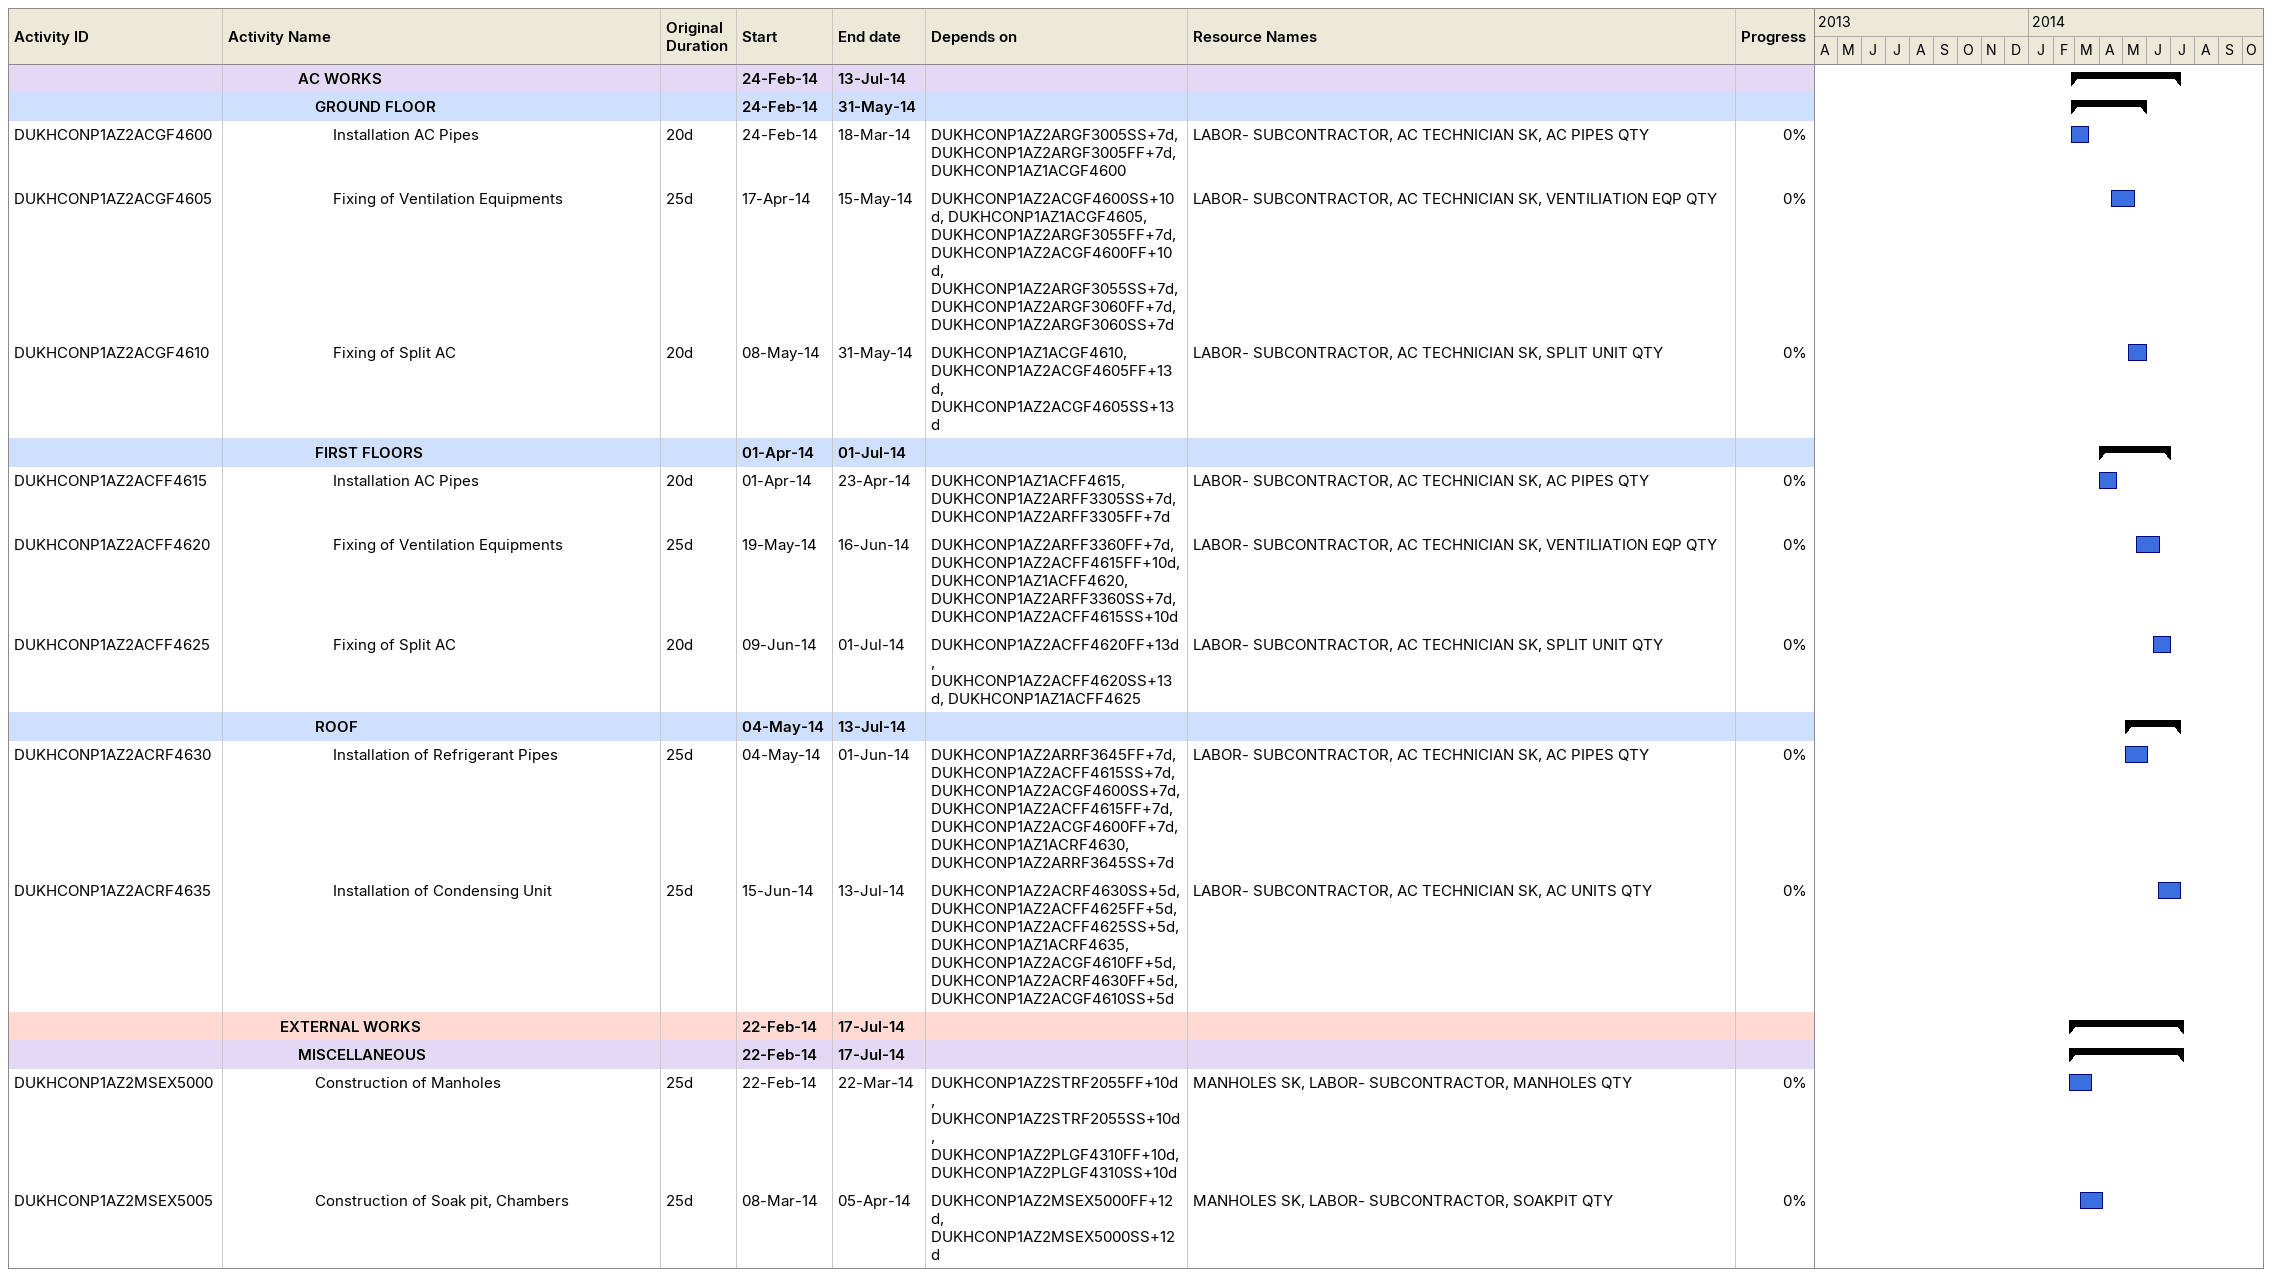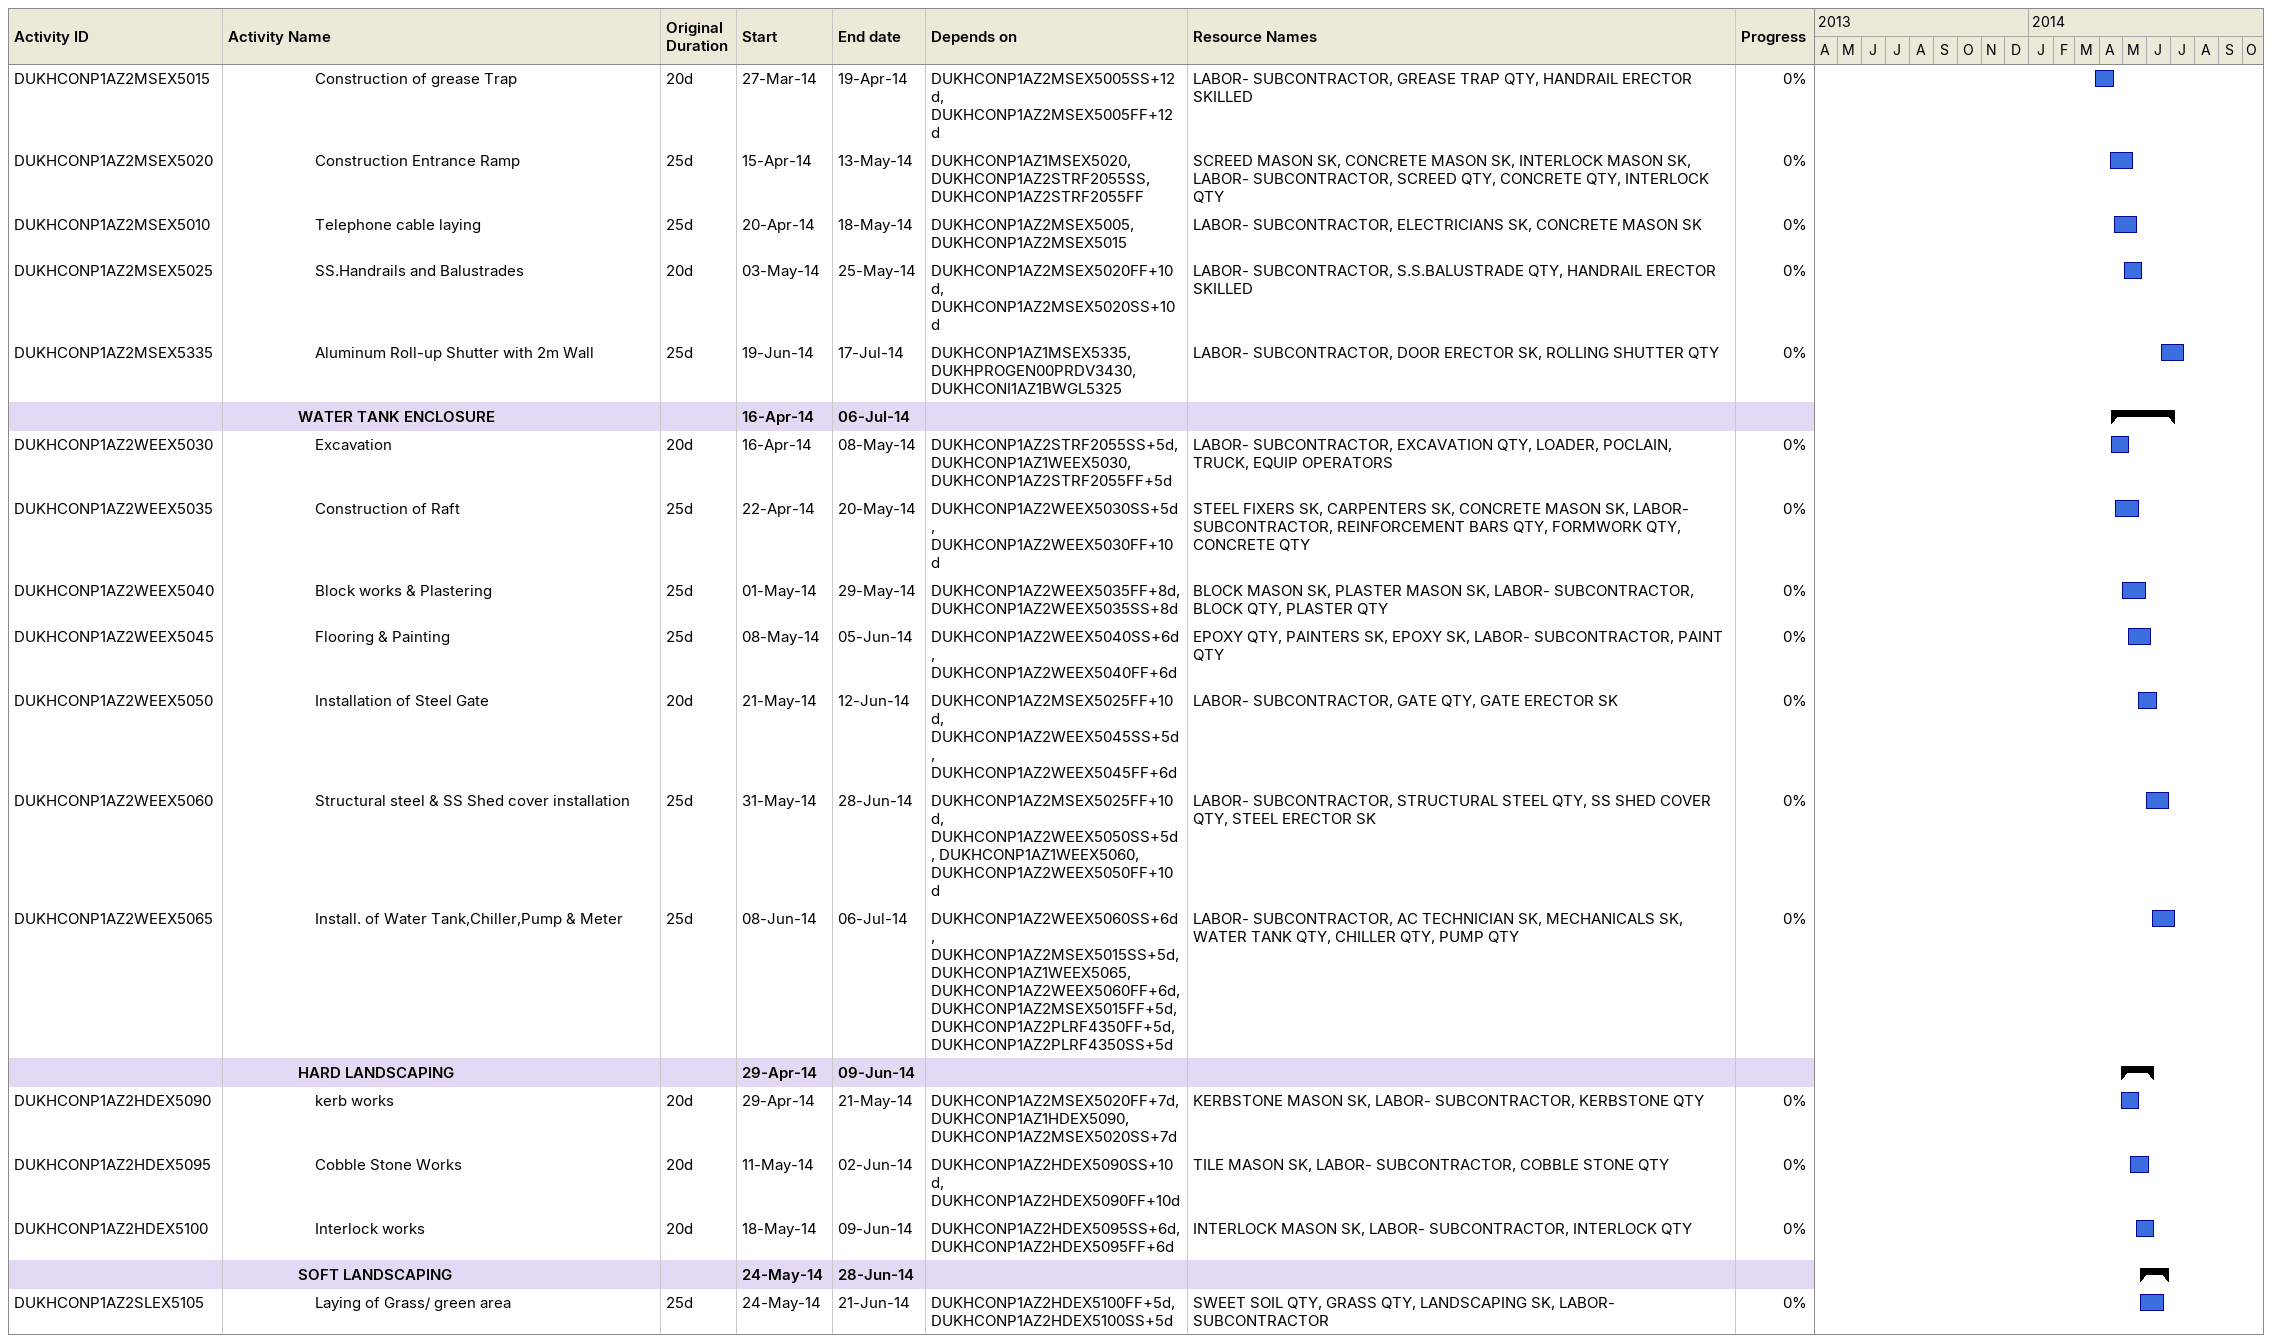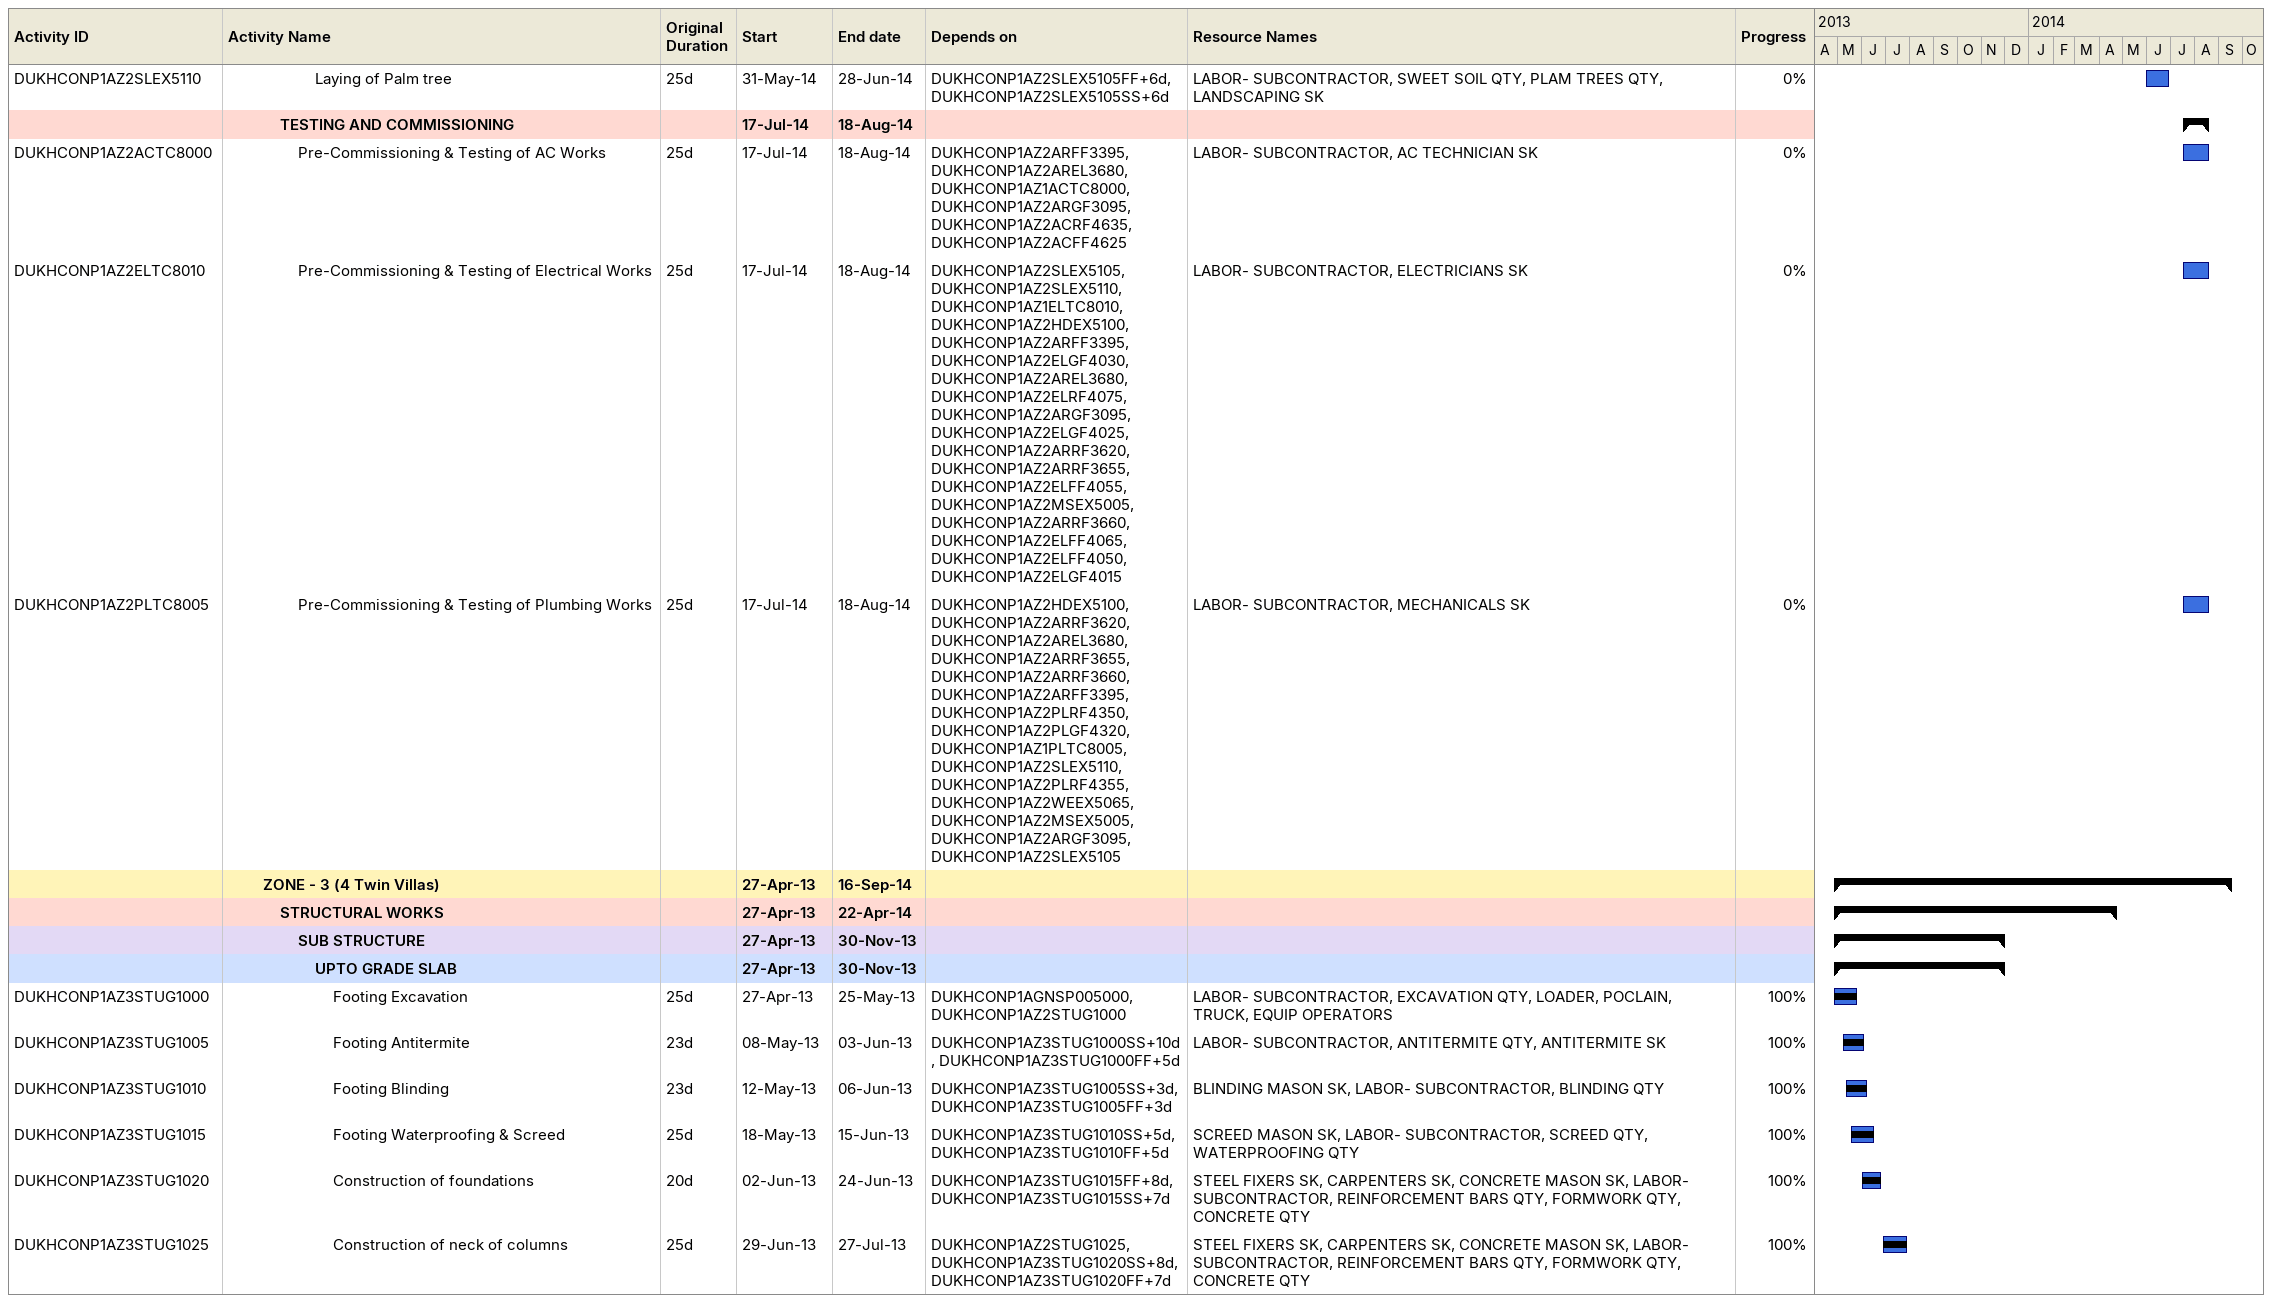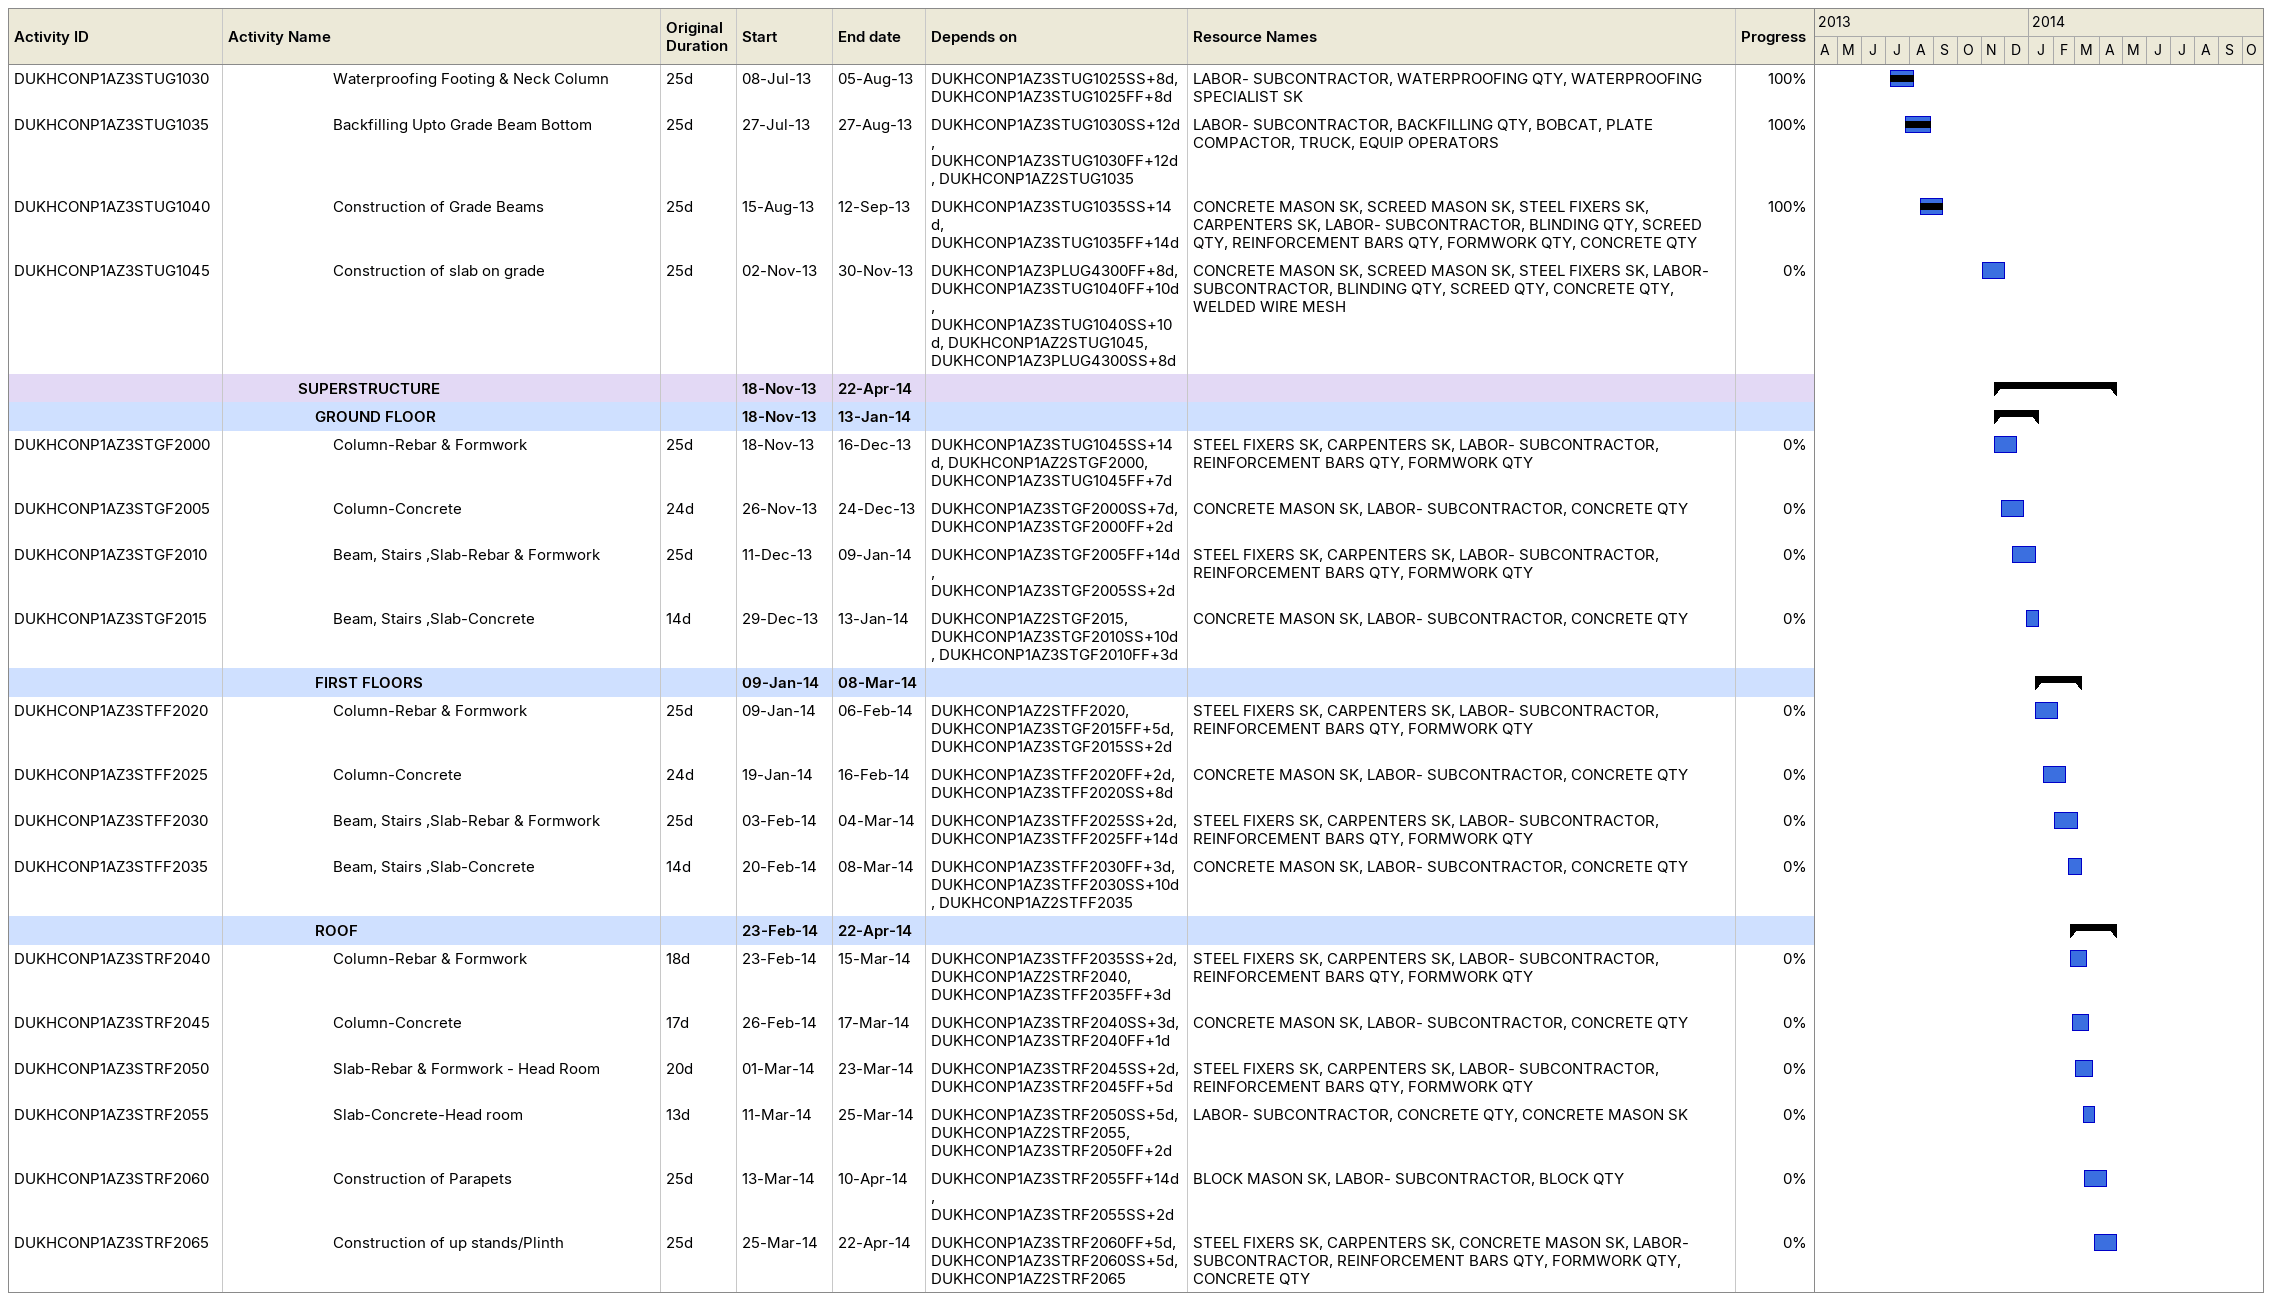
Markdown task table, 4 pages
| ID | Level | Task | Original duration | Start | Finish | Predecessors | Resources | % complete |
|---|---|---|---|---|---|---|---|---|
|  | 5 | **AC WORKS** |  | 2014-02-24 | 2014-07-13 |  |  |  |
|  | 6 | **GROUND FLOOR** |  | 2014-02-24 | 2014-05-31 |  |  |  |
| DUKHCONP1AZ2ACGF4600 | 7 | Installation AC Pipes | 20d | 2014-02-24 | 2014-03-18 | DUKHCONP1AZ2ARGF3005SS+7d, DUKHCONP1AZ2ARGF3005FF+7d, DUKHCONP1AZ1ACGF4600 | LABOR- SUBCONTRACTOR, AC TECHNICIAN SK, AC PIPES QTY | 0 |
| DUKHCONP1AZ2ACGF4605 | 7 | Fixing of Ventilation Equipments | 25d | 2014-04-17 | 2014-05-15 | DUKHCONP1AZ2ACGF4600SS+10d, DUKHCONP1AZ1ACGF4605, DUKHCONP1AZ2ARGF3055FF+7d, DUKHCONP1AZ2ACGF4600FF+10d, DUKHCONP1AZ2ARGF3055SS+7d, DUKHCONP1AZ2ARGF3060FF+7d, DUKHCONP1AZ2ARGF3060SS+7d | LABOR- SUBCONTRACTOR, AC TECHNICIAN SK, VENTILIATION EQP QTY | 0 |
| DUKHCONP1AZ2ACGF4610 | 7 | Fixing of Split AC | 20d | 2014-05-08 | 2014-05-31 | DUKHCONP1AZ1ACGF4610, DUKHCONP1AZ2ACGF4605FF+13d, DUKHCONP1AZ2ACGF4605SS+13d | LABOR- SUBCONTRACTOR, AC TECHNICIAN SK, SPLIT UNIT QTY | 0 |
|  | 6 | **FIRST FLOORS** |  | 2014-04-01 | 2014-07-01 |  |  |  |
| DUKHCONP1AZ2ACFF4615 | 7 | Installation AC Pipes | 20d | 2014-04-01 | 2014-04-23 | DUKHCONP1AZ1ACFF4615, DUKHCONP1AZ2ARFF3305SS+7d, DUKHCONP1AZ2ARFF3305FF+7d | LABOR- SUBCONTRACTOR, AC TECHNICIAN SK, AC PIPES QTY | 0 |
| DUKHCONP1AZ2ACFF4620 | 7 | Fixing of Ventilation Equipments | 25d | 2014-05-19 | 2014-06-16 | DUKHCONP1AZ2ARFF3360FF+7d, DUKHCONP1AZ2ACFF4615FF+10d, DUKHCONP1AZ1ACFF4620, DUKHCONP1AZ2ARFF3360SS+7d, DUKHCONP1AZ2ACFF4615SS+10d | LABOR- SUBCONTRACTOR, AC TECHNICIAN SK, VENTILIATION EQP QTY | 0 |
| DUKHCONP1AZ2ACFF4625 | 7 | Fixing of Split AC | 20d | 2014-06-09 | 2014-07-01 | DUKHCONP1AZ2ACFF4620FF+13d, DUKHCONP1AZ2ACFF4620SS+13d, DUKHCONP1AZ1ACFF4625 | LABOR- SUBCONTRACTOR, AC TECHNICIAN SK, SPLIT UNIT QTY | 0 |
|  | 6 | **ROOF** |  | 2014-05-04 | 2014-07-13 |  |  |  |
| DUKHCONP1AZ2ACRF4630 | 7 | Installation of Refrigerant Pipes | 25d | 2014-05-04 | 2014-06-01 | DUKHCONP1AZ2ARRF3645FF+7d, DUKHCONP1AZ2ACFF4615SS+7d, DUKHCONP1AZ2ACGF4600SS+7d, DUKHCONP1AZ2ACFF4615FF+7d, DUKHCONP1AZ2ACGF4600FF+7d, DUKHCONP1AZ1ACRF4630, DUKHCONP1AZ2ARRF3645SS+7d | LABOR- SUBCONTRACTOR, AC TECHNICIAN SK, AC PIPES QTY | 0 |
| DUKHCONP1AZ2ACRF4635 | 7 | Installation of Condensing Unit | 25d | 2014-06-15 | 2014-07-13 | DUKHCONP1AZ2ACRF4630SS+5d, DUKHCONP1AZ2ACFF4625FF+5d, DUKHCONP1AZ2ACFF4625SS+5d, DUKHCONP1AZ1ACRF4635, DUKHCONP1AZ2ACGF4610FF+5d, DUKHCONP1AZ2ACRF4630FF+5d, DUKHCONP1AZ2ACGF4610SS+5d | LABOR- SUBCONTRACTOR, AC TECHNICIAN SK, AC UNITS QTY | 0 |
|  | 4 | **EXTERNAL WORKS** |  | 2014-02-22 | 2014-07-17 |  |  |  |
|  | 5 | **MISCELLANEOUS** |  | 2014-02-22 | 2014-07-17 |  |  |  |
| DUKHCONP1AZ2MSEX5000 | 6 | Construction of Manholes | 25d | 2014-02-22 | 2014-03-22 | DUKHCONP1AZ2STRF2055FF+10d, DUKHCONP1AZ2STRF2055SS+10d, DUKHCONP1AZ2PLGF4310FF+10d, DUKHCONP1AZ2PLGF4310SS+10d | MANHOLES SK, LABOR- SUBCONTRACTOR, MANHOLES QTY | 0 |
| DUKHCONP1AZ2MSEX5005 | 6 | Construction of Soak pit, Chambers | 25d | 2014-03-08 | 2014-04-05 | DUKHCONP1AZ2MSEX5000FF+12d, DUKHCONP1AZ2MSEX5000SS+12d | MANHOLES SK, LABOR- SUBCONTRACTOR, SOAKPIT QTY | 0 |
| DUKHCONP1AZ2MSEX5015 | 6 | Construction of grease Trap | 20d | 2014-03-27 | 2014-04-19 | DUKHCONP1AZ2MSEX5005SS+12d, DUKHCONP1AZ2MSEX5005FF+12d | LABOR- SUBCONTRACTOR, GREASE TRAP QTY, HANDRAIL ERECTOR SKILLED | 0 |
| DUKHCONP1AZ2MSEX5020 | 6 | Construction Entrance Ramp | 25d | 2014-04-15 | 2014-05-13 | DUKHCONP1AZ1MSEX5020, DUKHCONP1AZ2STRF2055SS, DUKHCONP1AZ2STRF2055FF | SCREED MASON SK, CONCRETE MASON SK, INTERLOCK MASON SK, LABOR- SUBCONTRACTOR, SCREED QTY, CONCRETE QTY, INTERLOCK QTY | 0 |
| DUKHCONP1AZ2MSEX5010 | 6 | Telephone cable laying | 25d | 2014-04-20 | 2014-05-18 | DUKHCONP1AZ2MSEX5005, DUKHCONP1AZ2MSEX5015 | LABOR- SUBCONTRACTOR, ELECTRICIANS SK, CONCRETE MASON SK | 0 |
| DUKHCONP1AZ2MSEX5025 | 6 | SS.Handrails and Balustrades | 20d | 2014-05-03 | 2014-05-25 | DUKHCONP1AZ2MSEX5020FF+10d, DUKHCONP1AZ2MSEX5020SS+10d | LABOR- SUBCONTRACTOR, S.S.BALUSTRADE QTY, HANDRAIL ERECTOR SKILLED | 0 |
| DUKHCONP1AZ2MSEX5335 | 6 | Aluminum Roll-up Shutter with 2m Wall | 25d | 2014-06-19 | 2014-07-17 | DUKHCONP1AZ1MSEX5335, DUKHPROGEN00PRDV3430, DUKHCONI1AZ1BWGL5325 | LABOR- SUBCONTRACTOR, DOOR ERECTOR SK, ROLLING SHUTTER QTY | 0 |
|  | 5 | **WATER TANK ENCLOSURE** |  | 2014-04-16 | 2014-07-06 |  |  |  |
| DUKHCONP1AZ2WEEX5030 | 6 | Excavation | 20d | 2014-04-16 | 2014-05-08 | DUKHCONP1AZ2STRF2055SS+5d, DUKHCONP1AZ1WEEX5030, DUKHCONP1AZ2STRF2055FF+5d | LABOR- SUBCONTRACTOR, EXCAVATION QTY, LOADER, POCLAIN, TRUCK, EQUIP OPERATORS | 0 |
| DUKHCONP1AZ2WEEX5035 | 6 | Construction of Raft | 25d | 2014-04-22 | 2014-05-20 | DUKHCONP1AZ2WEEX5030SS+5d, DUKHCONP1AZ2WEEX5030FF+10d | STEEL FIXERS SK, CARPENTERS SK, CONCRETE MASON SK, LABOR- SUBCONTRACTOR, REINFORCEMENT BARS QTY, FORMWORK QTY, CONCRETE QTY | 0 |
| DUKHCONP1AZ2WEEX5040 | 6 | Block works & Plastering | 25d | 2014-05-01 | 2014-05-29 | DUKHCONP1AZ2WEEX5035FF+8d, DUKHCONP1AZ2WEEX5035SS+8d | BLOCK MASON SK, PLASTER MASON SK, LABOR- SUBCONTRACTOR, BLOCK QTY, PLASTER QTY | 0 |
| DUKHCONP1AZ2WEEX5045 | 6 | Flooring & Painting | 25d | 2014-05-08 | 2014-06-05 | DUKHCONP1AZ2WEEX5040SS+6d, DUKHCONP1AZ2WEEX5040FF+6d | EPOXY QTY, PAINTERS SK, EPOXY SK, LABOR- SUBCONTRACTOR, PAINT QTY | 0 |
| DUKHCONP1AZ2WEEX5050 | 6 | Installation of Steel Gate | 20d | 2014-05-21 | 2014-06-12 | DUKHCONP1AZ2MSEX5025FF+10d, DUKHCONP1AZ2WEEX5045SS+5d, DUKHCONP1AZ2WEEX5045FF+6d | LABOR- SUBCONTRACTOR, GATE QTY, GATE ERECTOR SK | 0 |
| DUKHCONP1AZ2WEEX5060 | 6 | Structural steel & SS Shed cover installation | 25d | 2014-05-31 | 2014-06-28 | DUKHCONP1AZ2MSEX5025FF+10d, DUKHCONP1AZ2WEEX5050SS+5d, DUKHCONP1AZ1WEEX5060, DUKHCONP1AZ2WEEX5050FF+10d | LABOR- SUBCONTRACTOR, STRUCTURAL STEEL QTY, SS SHED COVER QTY, STEEL ERECTOR SK | 0 |
| DUKHCONP1AZ2WEEX5065 | 6 | Install. of Water Tank,Chiller,Pump & Meter | 25d | 2014-06-08 | 2014-07-06 | DUKHCONP1AZ2WEEX5060SS+6d, DUKHCONP1AZ2MSEX5015SS+5d, DUKHCONP1AZ1WEEX5065, DUKHCONP1AZ2WEEX5060FF+6d, DUKHCONP1AZ2MSEX5015FF+5d, DUKHCONP1AZ2PLRF4350FF+5d, DUKHCONP1AZ2PLRF4350SS+5d | LABOR- SUBCONTRACTOR, AC TECHNICIAN SK, MECHANICALS SK, WATER TANK QTY, CHILLER QTY, PUMP QTY | 0 |
|  | 5 | **HARD LANDSCAPING** |  | 2014-04-29 | 2014-06-09 |  |  |  |
| DUKHCONP1AZ2HDEX5090 | 6 | kerb works | 20d | 2014-04-29 | 2014-05-21 | DUKHCONP1AZ2MSEX5020FF+7d, DUKHCONP1AZ1HDEX5090, DUKHCONP1AZ2MSEX5020SS+7d | KERBSTONE MASON SK, LABOR- SUBCONTRACTOR, KERBSTONE QTY | 0 |
| DUKHCONP1AZ2HDEX5095 | 6 | Cobble Stone Works | 20d | 2014-05-11 | 2014-06-02 | DUKHCONP1AZ2HDEX5090SS+10d, DUKHCONP1AZ2HDEX5090FF+10d | TILE MASON SK, LABOR- SUBCONTRACTOR, COBBLE STONE QTY | 0 |
| DUKHCONP1AZ2HDEX5100 | 6 | Interlock works | 20d | 2014-05-18 | 2014-06-09 | DUKHCONP1AZ2HDEX5095SS+6d, DUKHCONP1AZ2HDEX5095FF+6d | INTERLOCK MASON SK, LABOR- SUBCONTRACTOR, INTERLOCK QTY | 0 |
|  | 5 | **SOFT LANDSCAPING** |  | 2014-05-24 | 2014-06-28 |  |  |  |
| DUKHCONP1AZ2SLEX5105 | 6 | Laying of Grass/ green area | 25d | 2014-05-24 | 2014-06-21 | DUKHCONP1AZ2HDEX5100FF+5d, DUKHCONP1AZ2HDEX5100SS+5d | SWEET SOIL QTY, GRASS QTY, LANDSCAPING SK, LABOR- SUBCONTRACTOR | 0 |
| DUKHCONP1AZ2SLEX5110 | 6 | Laying of Palm tree | 25d | 2014-05-31 | 2014-06-28 | DUKHCONP1AZ2SLEX5105FF+6d, DUKHCONP1AZ2SLEX5105SS+6d | LABOR- SUBCONTRACTOR, SWEET SOIL QTY, PLAM TREES QTY, LANDSCAPING SK | 0 |
|  | 4 | **TESTING AND COMMISSIONING** |  | 2014-07-17 | 2014-08-18 |  |  |  |
| DUKHCONP1AZ2ACTC8000 | 5 | Pre-Commissioning & Testing of AC Works | 25d | 2014-07-17 | 2014-08-18 | DUKHCONP1AZ2ARFF3395, DUKHCONP1AZ2AREL3680, DUKHCONP1AZ1ACTC8000, DUKHCONP1AZ2ARGF3095, DUKHCONP1AZ2ACRF4635, DUKHCONP1AZ2ACFF4625 | LABOR- SUBCONTRACTOR, AC TECHNICIAN SK | 0 |
| DUKHCONP1AZ2ELTC8010 | 5 | Pre-Commissioning & Testing of Electrical Works | 25d | 2014-07-17 | 2014-08-18 | DUKHCONP1AZ2SLEX5105, DUKHCONP1AZ2SLEX5110, DUKHCONP1AZ1ELTC8010, DUKHCONP1AZ2HDEX5100, DUKHCONP1AZ2ARFF3395, DUKHCONP1AZ2ELGF4030, DUKHCONP1AZ2AREL3680, DUKHCONP1AZ2ELRF4075, DUKHCONP1AZ2ARGF3095, DUKHCONP1AZ2ELGF4025, DUKHCONP1AZ2ARRF3620, DUKHCONP1AZ2ARRF3655, DUKHCONP1AZ2ELFF4055, DUKHCONP1AZ2MSEX5005, DUKHCONP1AZ2ARRF3660, DUKHCONP1AZ2ELFF4065, DUKHCONP1AZ2ELFF4050, DUKHCONP1AZ2ELGF4015 | LABOR- SUBCONTRACTOR, ELECTRICIANS SK | 0 |
| DUKHCONP1AZ2PLTC8005 | 5 | Pre-Commissioning & Testing of Plumbing Works | 25d | 2014-07-17 | 2014-08-18 | DUKHCONP1AZ2HDEX5100, DUKHCONP1AZ2ARRF3620, DUKHCONP1AZ2AREL3680, DUKHCONP1AZ2ARRF3655, DUKHCONP1AZ2ARRF3660, DUKHCONP1AZ2ARFF3395, DUKHCONP1AZ2PLRF4350, DUKHCONP1AZ2PLGF4320, DUKHCONP1AZ1PLTC8005, DUKHCONP1AZ2SLEX5110, DUKHCONP1AZ2PLRF4355, DUKHCONP1AZ2WEEX5065, DUKHCONP1AZ2MSEX5005, DUKHCONP1AZ2ARGF3095, DUKHCONP1AZ2SLEX5105 | LABOR- SUBCONTRACTOR, MECHANICALS SK | 0 |
|  | 3 | **ZONE - 3 (4 Twin Villas)** |  | 2013-04-27 | 2014-09-16 |  |  |  |
|  | 4 | **STRUCTURAL WORKS** |  | 2013-04-27 | 2014-04-22 |  |  |  |
|  | 5 | **SUB STRUCTURE** |  | 2013-04-27 | 2013-11-30 |  |  |  |
|  | 6 | **UPTO GRADE SLAB** |  | 2013-04-27 | 2013-11-30 |  |  |  |
| DUKHCONP1AZ3STUG1000 | 7 | Footing Excavation | 25d | 2013-04-27 | 2013-05-25 | DUKHCONP1AGNSP005000, DUKHCONP1AZ2STUG1000 | LABOR- SUBCONTRACTOR, EXCAVATION QTY, LOADER, POCLAIN, TRUCK, EQUIP OPERATORS | 100 |
| DUKHCONP1AZ3STUG1005 | 7 | Footing Antitermite | 23d | 2013-05-08 | 2013-06-03 | DUKHCONP1AZ3STUG1000SS+10d, DUKHCONP1AZ3STUG1000FF+5d | LABOR- SUBCONTRACTOR, ANTITERMITE QTY, ANTITERMITE SK | 100 |
| DUKHCONP1AZ3STUG1010 | 7 | Footing Blinding | 23d | 2013-05-12 | 2013-06-06 | DUKHCONP1AZ3STUG1005SS+3d, DUKHCONP1AZ3STUG1005FF+3d | BLINDING MASON SK, LABOR- SUBCONTRACTOR, BLINDING QTY | 100 |
| DUKHCONP1AZ3STUG1015 | 7 | Footing Waterproofing & Screed | 25d | 2013-05-18 | 2013-06-15 | DUKHCONP1AZ3STUG1010SS+5d, DUKHCONP1AZ3STUG1010FF+5d | SCREED MASON SK, LABOR- SUBCONTRACTOR, SCREED QTY, WATERPROOFING QTY | 100 |
| DUKHCONP1AZ3STUG1020 | 7 | Construction of foundations | 20d | 2013-06-02 | 2013-06-24 | DUKHCONP1AZ3STUG1015FF+8d, DUKHCONP1AZ3STUG1015SS+7d | STEEL FIXERS SK, CARPENTERS SK, CONCRETE MASON SK, LABOR- SUBCONTRACTOR, REINFORCEMENT BARS QTY, FORMWORK QTY, CONCRETE QTY | 100 |
| DUKHCONP1AZ3STUG1025 | 7 | Construction of neck of columns | 25d | 2013-06-29 | 2013-07-27 | DUKHCONP1AZ2STUG1025, DUKHCONP1AZ3STUG1020SS+8d, DUKHCONP1AZ3STUG1020FF+7d | STEEL FIXERS SK, CARPENTERS SK, CONCRETE MASON SK, LABOR- SUBCONTRACTOR, REINFORCEMENT BARS QTY, FORMWORK QTY, CONCRETE QTY | 100 |
| DUKHCONP1AZ3STUG1030 | 7 | Waterproofing Footing & Neck Column | 25d | 2013-07-08 | 2013-08-05 | DUKHCONP1AZ3STUG1025SS+8d, DUKHCONP1AZ3STUG1025FF+8d | LABOR- SUBCONTRACTOR, WATERPROOFING QTY, WATERPROOFING SPECIALIST SK | 100 |
| DUKHCONP1AZ3STUG1035 | 7 | Backfilling Upto Grade Beam Bottom | 25d | 2013-07-27 | 2013-08-27 | DUKHCONP1AZ3STUG1030SS+12d, DUKHCONP1AZ3STUG1030FF+12d, DUKHCONP1AZ2STUG1035 | LABOR- SUBCONTRACTOR, BACKFILLING QTY, BOBCAT, PLATE COMPACTOR, TRUCK, EQUIP OPERATORS | 100 |
| DUKHCONP1AZ3STUG1040 | 7 | Construction of Grade Beams | 25d | 2013-08-15 | 2013-09-12 | DUKHCONP1AZ3STUG1035SS+14d, DUKHCONP1AZ3STUG1035FF+14d | CONCRETE MASON SK, SCREED MASON SK, STEEL FIXERS SK, CARPENTERS SK, LABOR- SUBCONTRACTOR, BLINDING QTY, SCREED QTY, REINFORCEMENT BARS QTY, FORMWORK QTY, CONCRETE QTY | 100 |
| DUKHCONP1AZ3STUG1045 | 7 | Construction of slab on grade | 25d | 2013-11-02 | 2013-11-30 | DUKHCONP1AZ3PLUG4300FF+8d, DUKHCONP1AZ3STUG1040FF+10d, DUKHCONP1AZ3STUG1040SS+10d, DUKHCONP1AZ2STUG1045, DUKHCONP1AZ3PLUG4300SS+8d | CONCRETE MASON SK, SCREED MASON SK, STEEL FIXERS SK, LABOR- SUBCONTRACTOR, BLINDING QTY, SCREED QTY, CONCRETE QTY, WELDED WIRE MESH | 0 |
|  | 5 | **SUPERSTRUCTURE** |  | 2013-11-18 | 2014-04-22 |  |  |  |
|  | 6 | **GROUND FLOOR** |  | 2013-11-18 | 2014-01-13 |  |  |  |
| DUKHCONP1AZ3STGF2000 | 7 | Column-Rebar & Formwork | 25d | 2013-11-18 | 2013-12-16 | DUKHCONP1AZ3STUG1045SS+14d, DUKHCONP1AZ2STGF2000, DUKHCONP1AZ3STUG1045FF+7d | STEEL FIXERS SK, CARPENTERS SK, LABOR- SUBCONTRACTOR, REINFORCEMENT BARS QTY, FORMWORK QTY | 0 |
| DUKHCONP1AZ3STGF2005 | 7 | Column-Concrete | 24d | 2013-11-26 | 2013-12-24 | DUKHCONP1AZ3STGF2000SS+7d, DUKHCONP1AZ3STGF2000FF+2d | CONCRETE MASON SK, LABOR- SUBCONTRACTOR, CONCRETE QTY | 0 |
| DUKHCONP1AZ3STGF2010 | 7 | Beam, Stairs ,Slab-Rebar & Formwork | 25d | 2013-12-11 | 2014-01-09 | DUKHCONP1AZ3STGF2005FF+14d, DUKHCONP1AZ3STGF2005SS+2d | STEEL FIXERS SK, CARPENTERS SK, LABOR- SUBCONTRACTOR, REINFORCEMENT BARS QTY, FORMWORK QTY | 0 |
| DUKHCONP1AZ3STGF2015 | 7 | Beam, Stairs ,Slab-Concrete | 14d | 2013-12-29 | 2014-01-13 | DUKHCONP1AZ2STGF2015, DUKHCONP1AZ3STGF2010SS+10d, DUKHCONP1AZ3STGF2010FF+3d | CONCRETE MASON SK, LABOR- SUBCONTRACTOR, CONCRETE QTY | 0 |
|  | 6 | **FIRST FLOORS** |  | 2014-01-09 | 2014-03-08 |  |  |  |
| DUKHCONP1AZ3STFF2020 | 7 | Column-Rebar & Formwork | 25d | 2014-01-09 | 2014-02-06 | DUKHCONP1AZ2STFF2020, DUKHCONP1AZ3STGF2015FF+5d, DUKHCONP1AZ3STGF2015SS+2d | STEEL FIXERS SK, CARPENTERS SK, LABOR- SUBCONTRACTOR, REINFORCEMENT BARS QTY, FORMWORK QTY | 0 |
| DUKHCONP1AZ3STFF2025 | 7 | Column-Concrete | 24d | 2014-01-19 | 2014-02-16 | DUKHCONP1AZ3STFF2020FF+2d, DUKHCONP1AZ3STFF2020SS+8d | CONCRETE MASON SK, LABOR- SUBCONTRACTOR, CONCRETE QTY | 0 |
| DUKHCONP1AZ3STFF2030 | 7 | Beam, Stairs ,Slab-Rebar & Formwork | 25d | 2014-02-03 | 2014-03-04 | DUKHCONP1AZ3STFF2025SS+2d, DUKHCONP1AZ3STFF2025FF+14d | STEEL FIXERS SK, CARPENTERS SK, LABOR- SUBCONTRACTOR, REINFORCEMENT BARS QTY, FORMWORK QTY | 0 |
| DUKHCONP1AZ3STFF2035 | 7 | Beam, Stairs ,Slab-Concrete | 14d | 2014-02-20 | 2014-03-08 | DUKHCONP1AZ3STFF2030FF+3d, DUKHCONP1AZ3STFF2030SS+10d, DUKHCONP1AZ2STFF2035 | CONCRETE MASON SK, LABOR- SUBCONTRACTOR, CONCRETE QTY | 0 |
|  | 6 | **ROOF** |  | 2014-02-23 | 2014-04-22 |  |  |  |
| DUKHCONP1AZ3STRF2040 | 7 | Column-Rebar & Formwork | 18d | 2014-02-23 | 2014-03-15 | DUKHCONP1AZ3STFF2035SS+2d, DUKHCONP1AZ2STRF2040, DUKHCONP1AZ3STFF2035FF+3d | STEEL FIXERS SK, CARPENTERS SK, LABOR- SUBCONTRACTOR, REINFORCEMENT BARS QTY, FORMWORK QTY | 0 |
| DUKHCONP1AZ3STRF2045 | 7 | Column-Concrete | 17d | 2014-02-26 | 2014-03-17 | DUKHCONP1AZ3STRF2040SS+3d, DUKHCONP1AZ3STRF2040FF+1d | CONCRETE MASON SK, LABOR- SUBCONTRACTOR, CONCRETE QTY | 0 |
| DUKHCONP1AZ3STRF2050 | 7 | Slab-Rebar & Formwork - Head Room | 20d | 2014-03-01 | 2014-03-23 | DUKHCONP1AZ3STRF2045SS+2d, DUKHCONP1AZ3STRF2045FF+5d | STEEL FIXERS SK, CARPENTERS SK, LABOR- SUBCONTRACTOR, REINFORCEMENT BARS QTY, FORMWORK QTY | 0 |
| DUKHCONP1AZ3STRF2055 | 7 | Slab-Concrete-Head room | 13d | 2014-03-11 | 2014-03-25 | DUKHCONP1AZ3STRF2050SS+5d, DUKHCONP1AZ2STRF2055, DUKHCONP1AZ3STRF2050FF+2d | LABOR- SUBCONTRACTOR, CONCRETE QTY, CONCRETE MASON SK | 0 |
| DUKHCONP1AZ3STRF2060 | 7 | Construction of Parapets | 25d | 2014-03-13 | 2014-04-10 | DUKHCONP1AZ3STRF2055FF+14d, DUKHCONP1AZ3STRF2055SS+2d | BLOCK MASON SK, LABOR- SUBCONTRACTOR, BLOCK QTY | 0 |
| DUKHCONP1AZ3STRF2065 | 7 | Construction of up stands/Plinth | 25d | 2014-03-25 | 2014-04-22 | DUKHCONP1AZ3STRF2060FF+5d, DUKHCONP1AZ3STRF2060SS+5d, DUKHCONP1AZ2STRF2065 | STEEL FIXERS SK, CARPENTERS SK, CONCRETE MASON SK, LABOR- SUBCONTRACTOR, REINFORCEMENT BARS QTY, FORMWORK QTY, CONCRETE QTY | 0 |
